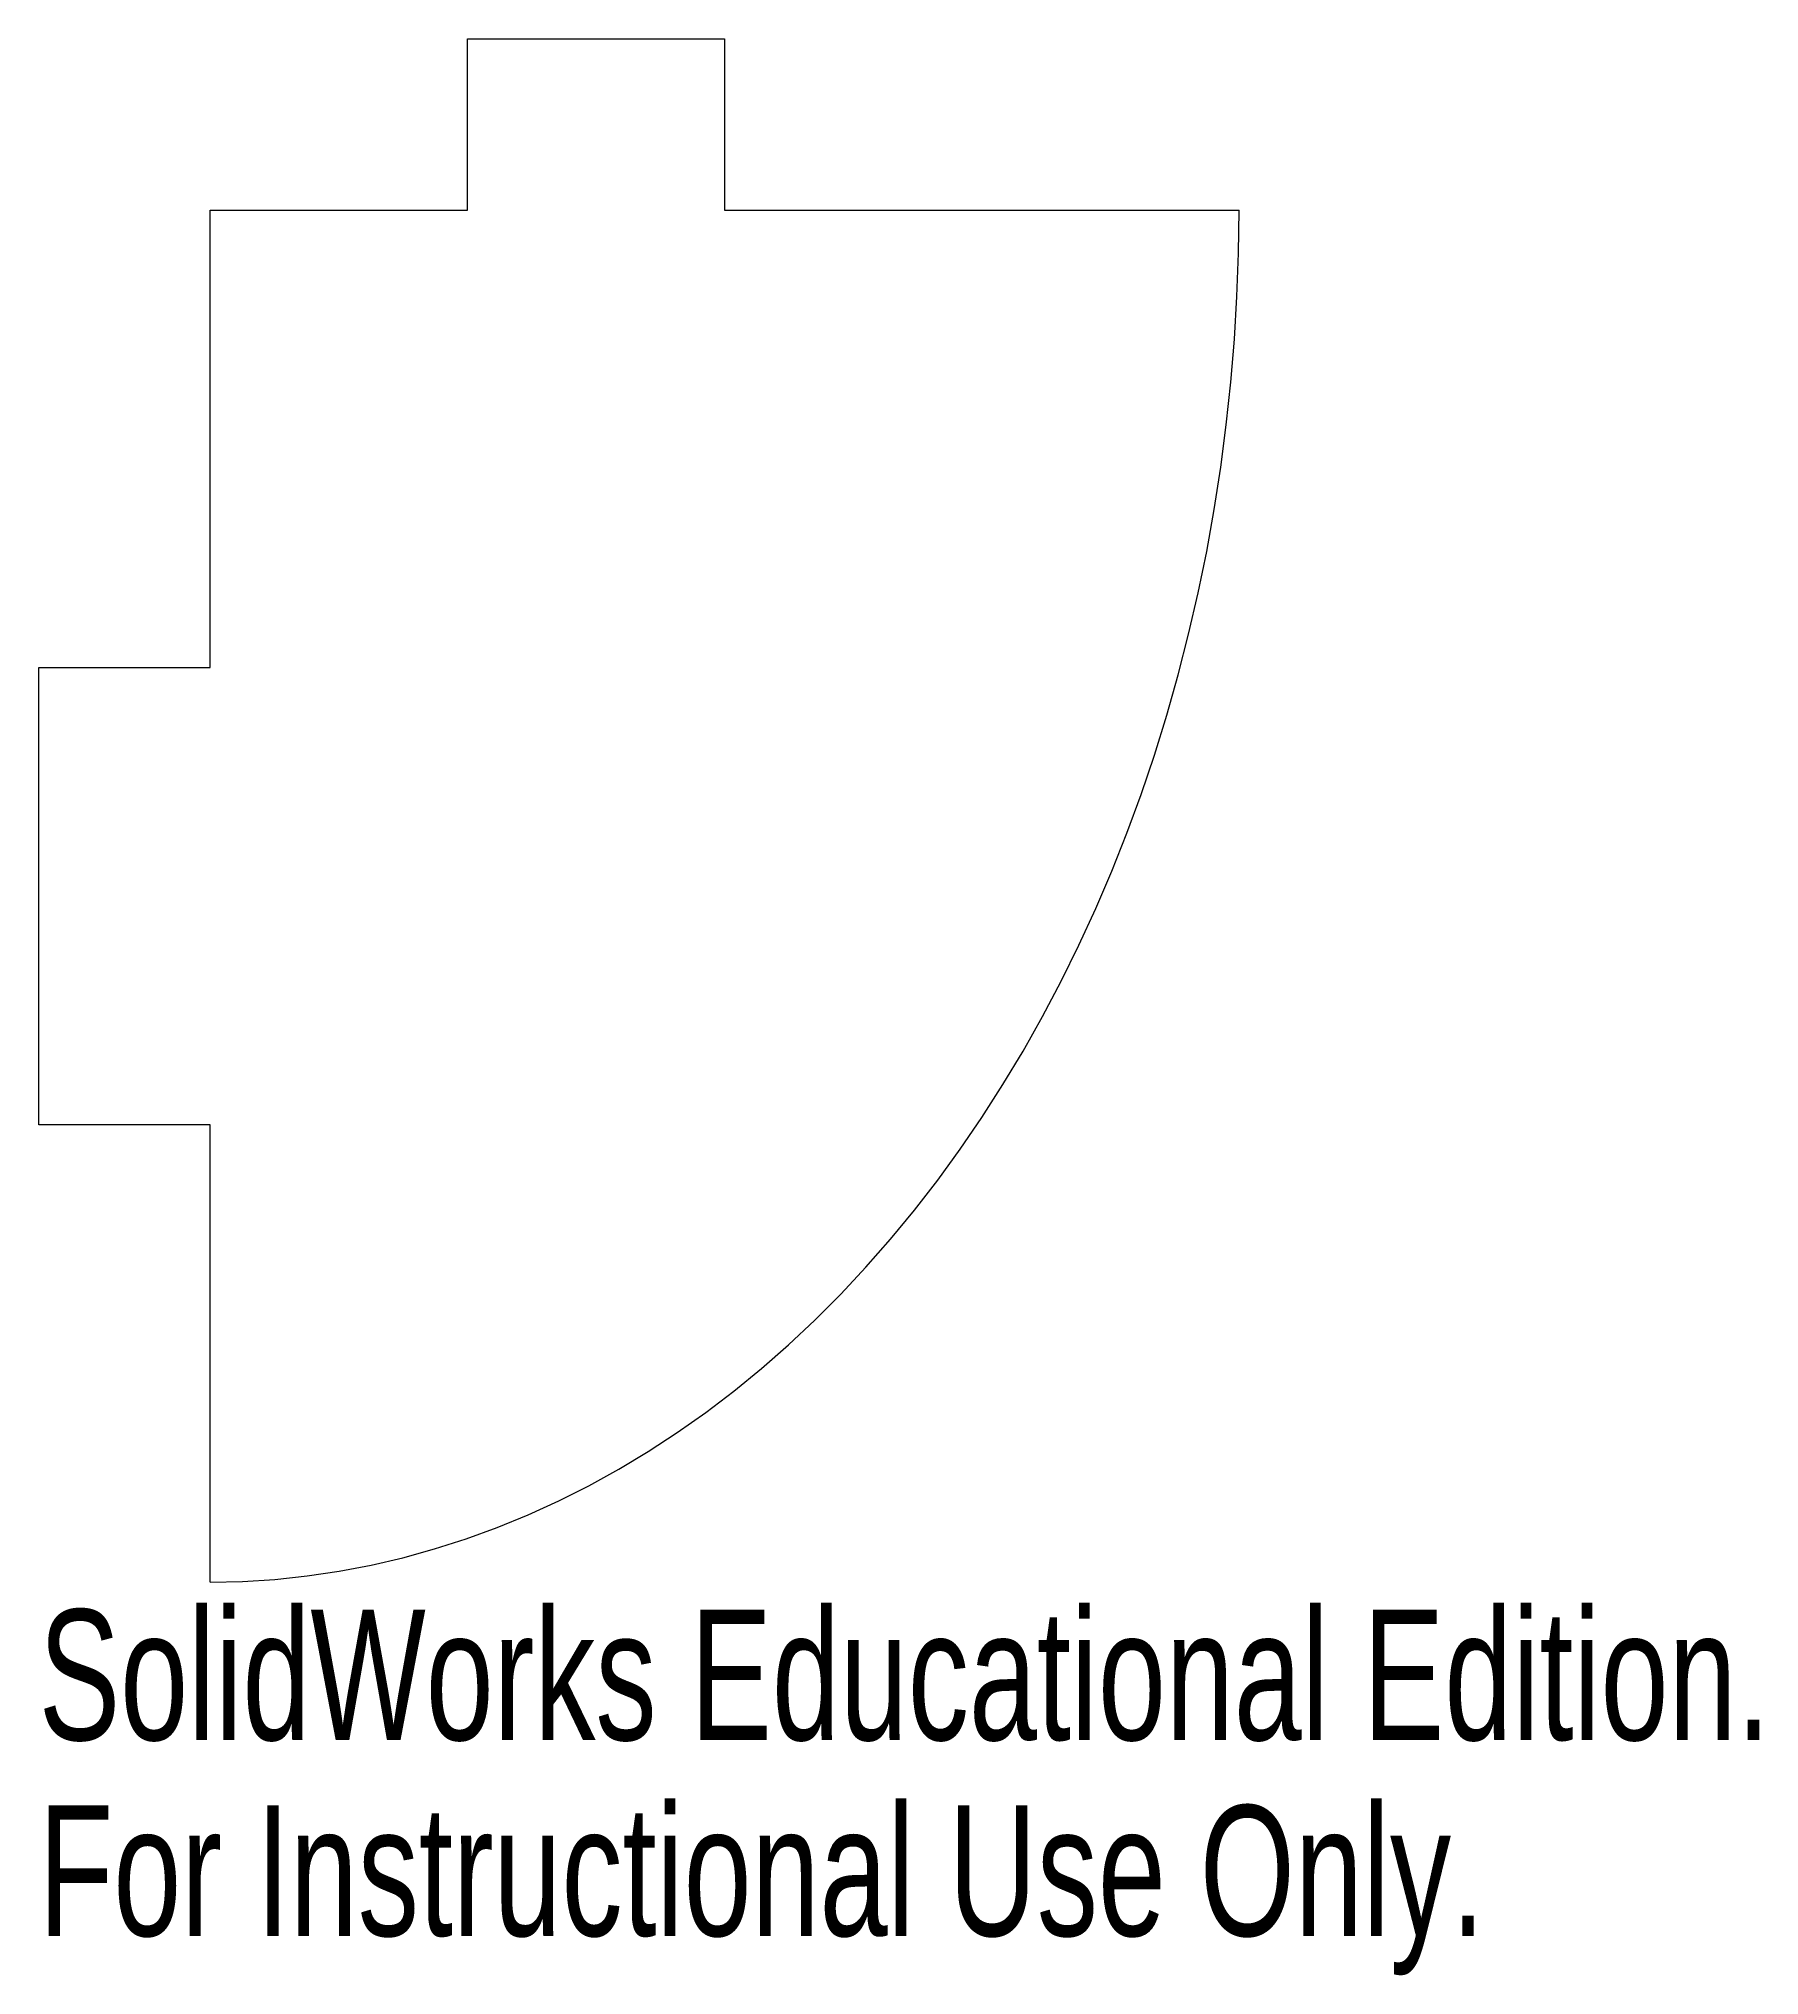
# Model space of a CAD drawing. Header units: inches. Extents: x -0.25 to 2.26, y -0.57 to 2.25.
import ezdxf

# ---------------------------------------------------------------- set-up
doc = ezdxf.new("R2010")
doc.units = ezdxf.units.IN
doc.header["$MEASUREMENT"] = 0
doc.styles.add('SLDTEXTSTYLE0', font='TXT', dxfattribs={"width": 0.7})

msp = doc.modelspace()

# ---------------------------------------------------------------- linework, layer by layer
at = {"color": 7, "linetype": 'Continuous', "lineweight": 15}
for p, q in [((0.375, 2), (0.375, 2.25)), ((0.375, 2.25), (0.75, 2.25)), ((0.75, 2.25), (0.75, 2)), ((0, 2), (0.375, 2)), ((0, 1.3333), (0, 2)), ((0.75, 2), (1.5, 2)), ((-0.25, 0.6667), (-0.25, 1.3333)), ((-0.25, 1.3333), (0, 1.3333)), ((0, 0.6667), (-0.25, 0.6667)), ((0, 0), (0, 0.6667))]:
    msp.add_line(p, q, dxfattribs=at)
at = {"color": 7, "linetype": 'Continuous', "lineweight": 15, "flags": 128}
msp.add_lwpolyline([(0, 0), (0.0471, 0.001), (0.0942, 0.0039), (0.1412, 0.0089), (0.188, 0.0158), (0.2347, 0.0246), (0.2811, 0.0354), (0.3272, 0.0482), (0.373, 0.0628), (0.4185, 0.0794), (0.4635, 0.0979), (0.5081, 0.1182), (0.5522, 0.1404), (0.5957, 0.1645), (0.6387, 0.1903), (0.681, 0.218), (0.7226, 0.2474), (0.7636, 0.2785), (0.8037, 0.3113), (0.8431, 0.3458), (0.8817, 0.382), (0.9194, 0.4197), (0.9561, 0.459), (0.992, 0.4998), (1.0268, 0.5421), (1.0607, 0.5858), (1.0935, 0.6309), (1.1252, 0.6774), (1.1558, 0.7252), (1.1852, 0.7742), (1.2135, 0.8244), (1.2406, 0.8758), (1.2665, 0.9283), (1.2911, 0.9819), (1.3145, 1.0365), (1.3365, 1.092), (1.3572, 1.1484), (1.3766, 1.2057), (1.3947, 1.2638), (1.4113, 1.3225), (1.4266, 1.382), (1.4404, 1.442), (1.4529, 1.5026), (1.4639, 1.5637), (1.4734, 1.6252), (1.4815, 1.6871), (1.4882, 1.7493), (1.4933, 1.8118), (1.497, 1.8744), (1.4993, 1.9372), (1.5, 2)], dxfattribs=at)

# ---------------------------------------------------------------- texts
at = {"color": 7, "linetype": 'Continuous', "char_height": 0.1903, "attachment_point": 1, "style": 'SLDTEXTSTYLE0'}
for s, insert in [('SolidWorks Educational Edition.', (-0.25, -0.0401)), ('For Instructional Use Only.', (-0.25, -0.3256))]:
    msp.add_mtext(s, dxfattribs=dict(at, insert=insert))

doc.saveas('drawing.dxf')
